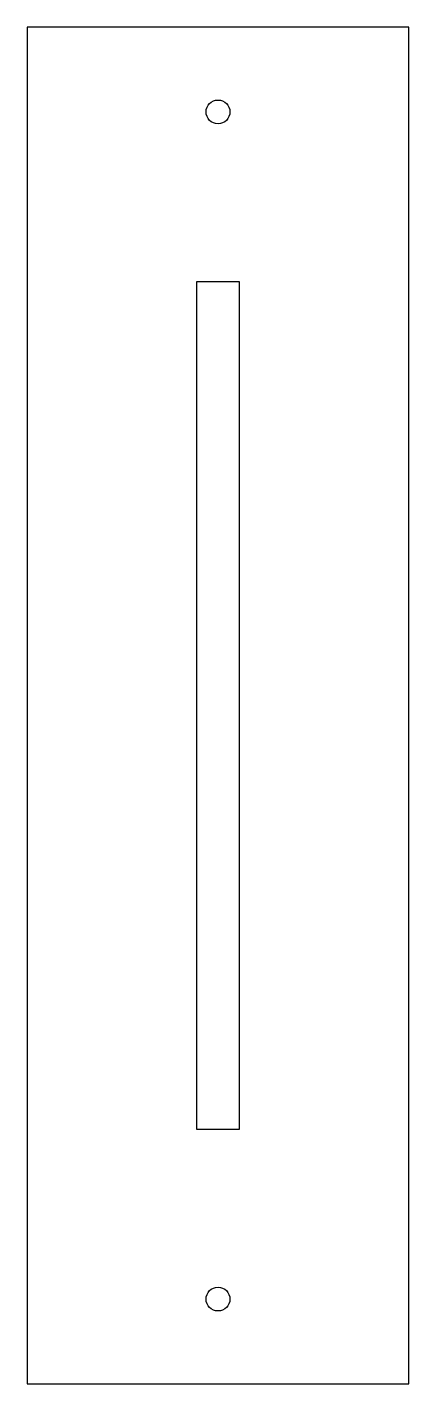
# Model space of a CAD drawing. Header units: inches. Extents: x -1.25 to 1, y -1.5 to 6.5.
import ezdxf

# ---------------------------------------------------------------- set-up
doc = ezdxf.new("R2010")
doc.units = ezdxf.units.IN
doc.header["$MEASUREMENT"] = 0

msp = doc.modelspace()

# ---------------------------------------------------------------- linework, layer by layer
for points in [[(1, 6.5), (-1.25, 6.5), (-1.25, -1.5), (1, -1.5)], [(-0.25, 5), (0, 5), (0, 0), (-0.25, 0)]]:
    msp.add_lwpolyline(points, close=True)
for centre in [(-0.125, 6), (-0.125, -1)]:
    msp.add_circle(centre, 0.0703)

doc.saveas('drawing.dxf')
